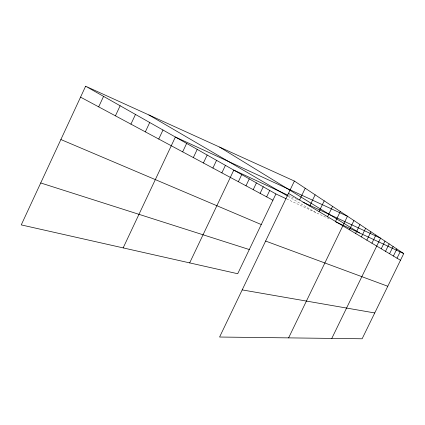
<?xml version="1.0" encoding="UTF-8"?>
<svg xmlns="http://www.w3.org/2000/svg" width="425" height="425" viewBox="0 0 425 425"><rect width="100%" height="100%" fill="white"/><g stroke="black" fill="none" stroke-linecap="round" stroke-linejoin="round"><path stroke-width="0.32" stroke-dasharray="2.12 1.59" d="M288.352 195.42L295.922 198.932M296.512 199.208L298.292 200.032M286.721 198.996L330.39 219.358M288.166 196.366L316.147 212.718"/><path stroke-width="0.64" d="M85.622 86.222L21.25 224.905L237.708 273.732L275.91 193.954L85.622 86.222L294.392 181.061L403.75 253.571L362.127 338.778L219.587 337.03L294.392 181.061M98.685 106.861L103.562 96.379M115.425 115.834L120.132 105.756M130.932 124.142L135.474 114.442M145.339 131.862L149.722 122.512M158.748 139.044L162.993 130.023M123.16 247.892L175.376 137.036L347.464 216.251L288.607 337.88M182.654 151.852L186.639 143.411M193.343 157.585L197.211 149.398M203.405 162.977L207.166 155.035M212.893 168.061L216.553 160.347M221.855 172.858L225.415 165.367M189.672 262.9L233.798 170.112L287.767 195.149M238.361 181.703L241.74 174.611M245.979 185.789L249.278 178.877M253.22 189.667L256.434 182.925M260.105 193.354L263.245 186.782M266.661 196.865L269.726 190.453M299.582 199.984L305.224 188.243M309.719 206.04L315.127 194.809M319.021 211.597L324.211 200.834M327.585 216.713L332.573 206.38M335.5 221.441L340.303 211.501M349.451 229.776L353.929 220.538M355.629 233.468L359.964 224.538M361.415 236.922L365.612 228.283M366.839 240.162L370.903 231.79M371.933 243.206L375.881 235.089M331.797 338.406L380.561 238.197L303.036 202.231M381.252 248.774L384.976 241.124M385.523 251.324L389.146 243.886M389.566 253.741L393.093 246.505M393.396 256.031L396.833 248.981M397.03 258.198L400.382 251.334M242.192 289.898L374.744 312.954M40.715 182.962L249.289 249.544M265.62 241.055L387.781 286.259M60.876 139.528L261.258 224.549M275.91 193.954L286.121 198.714M335.601 221.792L403.75 253.571M80.548 97.144L272.908 200.218M148.899 114.968L287.619 196.047M288.495 193.359L400.483 260.265M219.64 147.103L359.566 232.964"/></g></svg>
